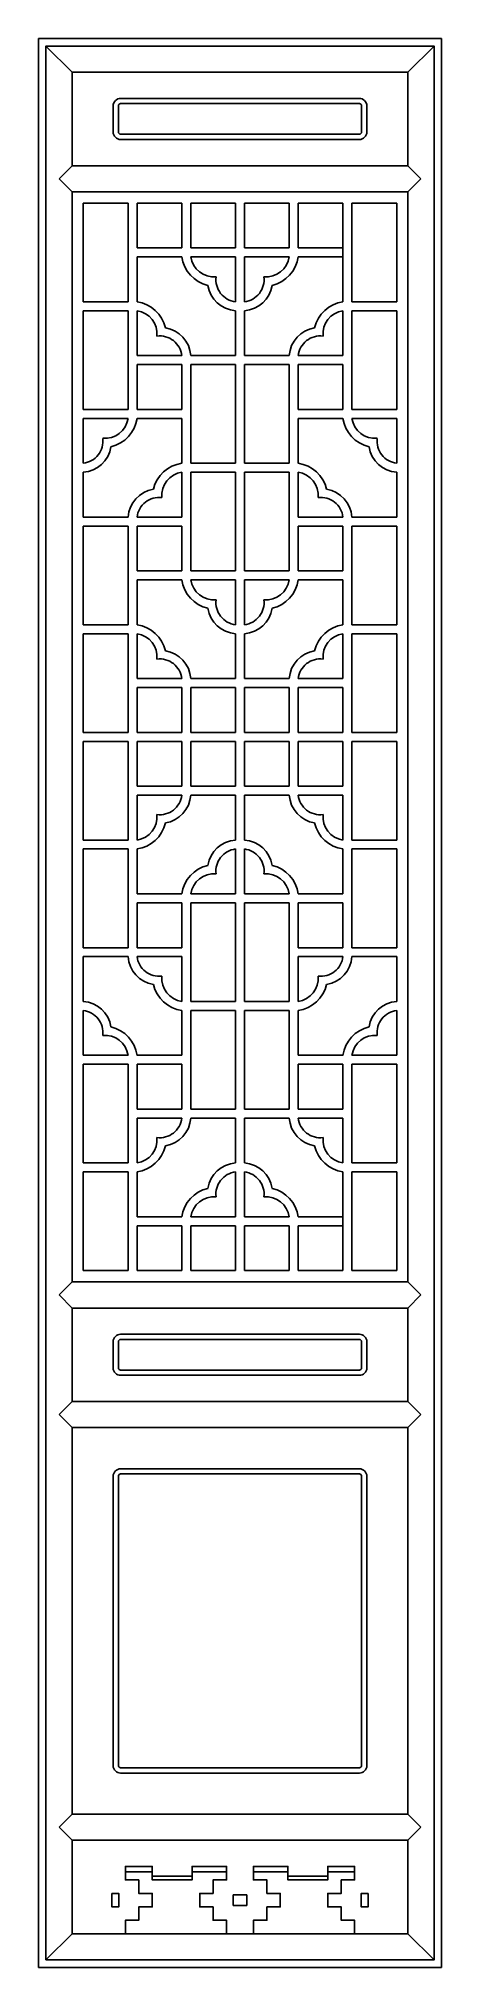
# Model space of a CAD drawing. Header units: metres. Extents: x 0 to 540, y 0 to 2580.
import ezdxf

# ---------------------------------------------------------------- set-up
doc = ezdxf.new("R2010")
doc.units = ezdxf.units.M
for name, color, linetype in [('3', 3, 'Continuous'), ('4', 4, 'Continuous'), ('7', 7, 'Continuous')]:
    doc.layers.add(name, color=color, linetype=linetype)

msp = doc.modelspace()

# ---------------------------------------------------------------- linework, layer by layer
at = {"layer": '3'}
for p, q in [((10, 2570), (45, 2535)), ((495, 2535), (530, 2570)), ((45, 2410), (27.5, 2392.5)), ((495, 2410), (512.5, 2392.5)), ((27.5, 2392.5), (45, 2375)), ((495, 2375), (512.5, 2392.5)), ((120, 2228), (120, 2360)), ((132, 2300), (132, 2360)), ((192, 2300), (192, 2360)), ((204, 2300), (204, 2360)), ((264, 2300), (264, 2360)), ((276, 2360), (276, 2300)), ((336, 2360), (336, 2300)), ((348, 2360), (348, 2300)), ((408, 2360), (408, 2228)), ((420, 2360), (420, 2228)), ((132, 2300), (192, 2300)), ((204, 2300), (264, 2300)), ((276, 2300), (336, 2300)), ((348, 2300), (408, 2300)), ((132, 2288), (192, 2288)), ((132, 2228), (132, 2288)), ((204, 2288), (264, 2288)), ((264, 2228), (264, 2288)), ((276, 2288), (336, 2288)), ((276, 2288), (276, 2228)), ((348, 2288), (408, 2288)), ((60, 2228), (120, 2228)), ((420, 2228), (480, 2228)), ((60, 2216), (120, 2216)), ((120, 2084), (120, 2216)), ((132, 2156), (132, 2216)), ((264, 2156), (264, 2216)), ((276, 2216), (276, 2156)), ((408, 2216), (408, 2156)), ((420, 2216), (420, 2084)), ((420, 2216), (480, 2216)), ((132, 2156), (192, 2156)), ((132, 2144), (192, 2144)), ((132, 2084), (132, 2144)), ((192, 2084), (192, 2144)), ((204, 2156), (264, 2156)), ((204, 2144), (264, 2144)), ((204, 2012), (204, 2144)), ((264, 2012), (264, 2144)), ((276, 2156), (336, 2156)), ((276, 2144), (336, 2144)), ((276, 2144), (276, 2012)), ((336, 2144), (336, 2012)), ((348, 2156), (408, 2156)), ((348, 2144), (408, 2144)), ((348, 2144), (348, 2084)), ((408, 2144), (408, 2084)), ((60, 2084), (120, 2084)), ((60, 2072), (120, 2072)), ((132, 2084), (192, 2084)), ((132, 2072), (192, 2072)), ((192, 2012), (192, 2072)), ((348, 2084), (408, 2084)), ((348, 2072), (408, 2072)), ((348, 2072), (348, 2012)), ((420, 2084), (480, 2084)), ((420, 2072), (480, 2072)), ((192, 1940), (192, 2000)), ((204, 2012), (264, 2012)), ((204, 1868), (204, 2000)), ((204, 2000), (264, 2000)), ((264, 1868), (264, 2000)), ((276, 2012), (336, 2012)), ((276, 2000), (276, 1868)), ((276, 2000), (336, 2000)), ((336, 2000), (336, 1868)), ((348, 2000), (348, 1940)), ((60, 1940), (120, 1940)), ((132, 1940), (192, 1940)), ((348, 1940), (408, 1940)), ((420, 1940), (480, 1940)), ((60, 1928), (120, 1928)), ((120, 1796), (120, 1928)), ((132, 1928), (192, 1928)), ((132, 1868), (132, 1928)), ((192, 1868), (192, 1928)), ((348, 1928), (408, 1928)), ((348, 1928), (348, 1868)), ((408, 1928), (408, 1868)), ((420, 1928), (480, 1928)), ((420, 1928), (420, 1796)), ((132, 1868), (192, 1868)), ((204, 1868), (264, 1868)), ((276, 1868), (336, 1868)), ((348, 1868), (408, 1868)), ((132, 1856), (192, 1856)), ((132, 1796), (132, 1856)), ((204, 1856), (264, 1856)), ((264, 1796), (264, 1856)), ((276, 1856), (336, 1856)), ((276, 1856), (276, 1796)), ((348, 1856), (408, 1856)), ((408, 1856), (408, 1796)), ((60, 1796), (120, 1796)), ((60, 1784), (120, 1784)), ((120, 1652), (120, 1784)), ((132, 1724), (132, 1784)), ((264, 1724), (264, 1784)), ((276, 1784), (276, 1724)), ((408, 1784), (408, 1724)), ((420, 1796), (480, 1796)), ((420, 1784), (420, 1652)), ((420, 1784), (480, 1784)), ((132, 1724), (192, 1724)), ((132, 1712), (192, 1712)), ((132, 1652), (132, 1712)), ((192, 1652), (192, 1712)), ((204, 1724), (264, 1724)), ((204, 1712), (264, 1712)), ((204, 1652), (204, 1712)), ((264, 1652), (264, 1712)), ((276, 1724), (336, 1724)), ((276, 1712), (276, 1652)), ((276, 1712), (336, 1712)), ((336, 1712), (336, 1652)), ((348, 1724), (408, 1724)), ((348, 1712), (408, 1712)), ((348, 1712), (348, 1652)), ((408, 1712), (408, 1652)), ((60, 1652), (120, 1652)), ((132, 1652), (192, 1652)), ((204, 1652), (264, 1652)), ((276, 1652), (336, 1652)), ((348, 1652), (408, 1652)), ((420, 1652), (480, 1652)), ((60, 1640), (120, 1640)), ((120, 1640), (120, 1508)), ((132, 1640), (192, 1640)), ((132, 1640), (132, 1580)), ((192, 1640), (192, 1580)), ((204, 1640), (264, 1640)), ((204, 1640), (204, 1580)), ((264, 1640), (264, 1580)), ((276, 1640), (336, 1640)), ((276, 1580), (276, 1640)), ((336, 1580), (336, 1640)), ((348, 1640), (408, 1640)), ((348, 1580), (348, 1640)), ((408, 1580), (408, 1640)), ((420, 1508), (420, 1640)), ((420, 1640), (480, 1640)), ((132, 1580), (192, 1580)), ((204, 1580), (264, 1580)), ((276, 1580), (336, 1580)), ((348, 1580), (408, 1580)), ((132, 1568), (132, 1508)), ((132, 1568), (192, 1568)), ((204, 1568), (264, 1568)), ((264, 1568), (264, 1508)), ((276, 1508), (276, 1568)), ((276, 1568), (336, 1568)), ((348, 1568), (408, 1568)), ((408, 1508), (408, 1568)), ((60, 1508), (120, 1508)), ((420, 1508), (480, 1508)), ((60, 1496), (120, 1496)), ((120, 1496), (120, 1364)), ((132, 1496), (132, 1436)), ((264, 1496), (264, 1436)), ((276, 1436), (276, 1496)), ((408, 1436), (408, 1496)), ((420, 1496), (480, 1496)), ((420, 1364), (420, 1496)), ((132, 1436), (192, 1436)), ((132, 1424), (192, 1424)), ((132, 1424), (132, 1364)), ((192, 1424), (192, 1364)), ((204, 1436), (264, 1436)), ((204, 1424), (204, 1292)), ((204, 1424), (264, 1424)), ((264, 1424), (264, 1292)), ((276, 1436), (336, 1436)), ((276, 1292), (276, 1424)), ((276, 1424), (336, 1424)), ((336, 1292), (336, 1424)), ((348, 1436), (408, 1436)), ((348, 1424), (408, 1424)), ((348, 1364), (348, 1424)), ((408, 1364), (408, 1424)), ((60, 1364), (120, 1364)), ((60, 1352), (120, 1352)), ((132, 1364), (192, 1364)), ((132, 1352), (192, 1352)), ((192, 1352), (192, 1292)), ((348, 1364), (408, 1364)), ((348, 1352), (408, 1352)), ((348, 1292), (348, 1352)), ((420, 1364), (480, 1364)), ((420, 1352), (480, 1352)), ((204, 1292), (264, 1292)), ((276, 1292), (336, 1292)), ((192, 1280), (192, 1220)), ((204, 1280), (264, 1280)), ((204, 1280), (204, 1148)), ((264, 1280), (264, 1148)), ((276, 1280), (336, 1280)), ((276, 1148), (276, 1280)), ((336, 1148), (336, 1280)), ((348, 1220), (348, 1280)), ((60, 1220), (120, 1220)), ((132, 1220), (192, 1220)), ((348, 1220), (408, 1220)), ((420, 1220), (480, 1220)), ((60, 1208), (120, 1208)), ((120, 1208), (120, 1076)), ((132, 1208), (192, 1208)), ((132, 1208), (132, 1148)), ((192, 1208), (192, 1148)), ((348, 1208), (408, 1208)), ((348, 1148), (348, 1208)), ((408, 1148), (408, 1208)), ((420, 1076), (420, 1208)), ((420, 1208), (480, 1208)), ((132, 1148), (192, 1148)), ((132, 1136), (192, 1136)), ((132, 1136), (132, 1076)), ((204, 1148), (264, 1148)), ((204, 1136), (264, 1136)), ((264, 1136), (264, 1076)), ((276, 1148), (336, 1148)), ((276, 1136), (336, 1136)), ((276, 1076), (276, 1136)), ((348, 1148), (408, 1148)), ((348, 1136), (408, 1136)), ((408, 1076), (408, 1136)), ((60, 1076), (120, 1076)), ((60, 1064), (120, 1064)), ((120, 1064), (120, 932)), ((132, 1064), (132, 1004)), ((264, 1064), (264, 1004)), ((276, 1004), (276, 1064)), ((408, 932), (408, 1064)), ((420, 1076), (480, 1076)), ((420, 932), (420, 1064)), ((420, 1064), (480, 1064)), ((132, 1004), (192, 1004)), ((132, 992), (192, 992)), ((132, 992), (132, 932)), ((192, 992), (192, 932)), ((204, 1004), (264, 1004)), ((204, 992), (204, 932)), ((204, 992), (264, 992)), ((264, 992), (264, 932)), ((276, 1004), (336, 1004)), ((276, 932), (276, 992)), ((276, 992), (336, 992)), ((336, 932), (336, 992)), ((348, 1004), (408, 1004)), ((348, 992), (408, 992)), ((348, 932), (348, 992)), ((27.5, 899.5), (45, 917)), ((495, 917), (512.5, 899.5)), ((45, 882), (27.5, 899.5)), ((495, 882), (512.5, 899.5)), ((27.5, 739.5), (45, 757)), ((495, 757), (512.5, 739.5)), ((45, 722), (27.5, 739.5)), ((495, 722), (512.5, 739.5)), ((27.5, 187.5), (45, 205)), ((45, 170), (27.5, 187.5)), ((495, 205), (512.5, 187.5)), ((495, 170), (512.5, 187.5)), ((116.43, 128), (152.43, 128)), ((152.43, 122), (205.84, 122)), ((252, 128), (205.84, 128)), ((288, 128), (334.16, 128)), ((387.57, 122), (334.16, 122)), ((423.57, 128), (387.57, 128)), ((10, 10), (45, 45)), ((495, 45), (530, 10))]:
    msp.add_line(p, q, dxfattribs=at)
for points in [[(10, 10), (530, 10), (530, 2570), (10, 2570)], [(98.43, 99), (107.43, 99), (107.43, 81), (98.43, 81)], [(261, 96.98), (279, 96.98), (279, 83.02), (261, 83.02)], [(441.57, 99), (432.57, 99), (432.57, 81), (441.57, 81)]]:
    msp.add_lwpolyline(points, close=True, dxfattribs=at)
for points in [[(110, 2445), (430, 2445, 0.41), (440, 2455), (440, 2490, 0.41), (430, 2500), (110, 2500, 0.41), (100, 2490), (100, 2455, 0.41)], [(110, 2452), (430, 2452, 0.41), (433, 2455), (433, 2490, 0.41), (430, 2493), (110, 2493, 0.41), (107, 2490), (107, 2455, 0.41)], [(110, 792), (430, 792, 0.41), (440, 802), (440, 837, 0.41), (430, 847), (110, 847, 0.41), (100, 837), (100, 802, 0.41)], [(110, 799), (430, 799, 0.41), (433, 802), (433, 837, 0.41), (430, 840), (110, 840, 0.41), (107, 837), (107, 802, 0.41)], [(110, 667), (430, 667, -0.41), (440, 657), (440, 270, -0.41), (430, 260), (110, 260, -0.41), (100, 270), (100, 657, -0.41)], [(110, 660), (430, 660, -0.41), (433, 657), (433, 270, -0.41), (430, 267), (110, 267, -0.41), (107, 270), (107, 657, -0.41)]]:
    msp.add_lwpolyline(points, format="xyb", close=True, dxfattribs=at)
for points in [[(116.43, 45), (116.43, 63), (134.43, 63), (134.43, 81), (152.43, 81), (152.43, 99), (134.43, 99), (134.43, 117), (116.43, 117), (116.43, 135), (152.43, 135), (152.43, 117), (205.84, 117), (205.84, 135), (252, 135), (252, 117), (234, 117), (234, 99), (216, 99), (216, 81), (234, 81), (234, 63), (252, 63), (252, 45)], [(423.57, 45), (423.57, 63), (405.57, 63), (405.57, 81), (387.57, 81), (387.57, 99), (405.57, 99), (405.57, 117), (423.57, 117), (423.57, 135), (387.57, 135), (387.57, 117), (334.16, 117), (334.16, 135), (288, 135), (288, 117), (306, 117), (306, 99), (324, 99), (324, 81), (306, 81), (306, 63), (288, 63), (288, 45)]]:
    msp.add_lwpolyline(points, dxfattribs=at)
for centre, radius, start, end in [((237.31, 2294.47), 45.77, 188.12, 256.81), ((235.2, 2292.72), 31.55, 188.6, 275.07), ((304.8, 2292.72), 31.55, 264.93, 351.4), ((302.69, 2294.47), 45.77, 283.19, 351.88), ((266.68, 2256.22), 40.31, 189.01, 266.19), ((267.49, 2257.53), 29.74, 172.75, 263.26), ((272.51, 2257.53), 29.74, 276.74, 7.25), ((273.32, 2256.22), 40.31, 273.81, 350.99), ((125.53, 2182.69), 45.77, 13.19, 81.88), ((414.47, 2182.69), 45.77, 98.12, 166.81), ((127.28, 2184.8), 31.55, 354.93, 81.4), ((163.78, 2153.32), 40.31, 3.81, 80.99), ((376.22, 2153.32), 40.31, 99.01, 176.19), ((412.72, 2184.8), 31.55, 98.6, 185.07), ((162.47, 2152.51), 29.74, 6.74, 97.25), ((377.53, 2152.51), 29.74, 82.75, 173.26), ((88.8, 2076.72), 31.55, 264.93, 351.4), ((86.69, 2078.47), 45.77, 283.19, 351.88), ((453.31, 2078.47), 45.77, 188.12, 256.81), ((451.2, 2076.72), 31.55, 188.6, 275.07), ((56.51, 2041.53), 29.74, 276.74, 7.25), ((483.49, 2041.53), 29.74, 172.75, 263.26), ((57.32, 2040.22), 40.31, 273.81, 350.99), ((482.68, 2040.22), 40.31, 189.01, 266.19), ((198.47, 1966.69), 45.77, 98.12, 166.81), ((196.72, 1968.8), 31.55, 98.6, 185.07), ((341.53, 1966.69), 45.77, 13.19, 81.88), ((343.28, 1968.8), 31.55, 354.93, 81.4), ((160.22, 1937.32), 40.31, 99.01, 176.19), ((161.53, 1936.51), 29.74, 82.75, 173.26), ((378.47, 1936.51), 29.74, 6.74, 97.25), ((379.78, 1937.32), 40.31, 3.81, 80.99), ((237.31, 1862.47), 45.77, 188.12, 256.81), ((235.2, 1860.72), 31.55, 188.6, 275.07), ((304.8, 1860.72), 31.55, 264.93, 351.4), ((302.69, 1862.47), 45.77, 283.19, 351.88), ((266.68, 1824.22), 40.31, 189.01, 266.19), ((267.49, 1825.53), 29.74, 172.75, 263.26), ((272.51, 1825.53), 29.74, 276.74, 7.25), ((273.32, 1824.22), 40.31, 273.81, 350.99), ((125.53, 1750.69), 45.77, 13.19, 81.88), ((127.28, 1752.8), 31.55, 354.93, 81.4), ((414.47, 1750.69), 45.77, 98.12, 166.81), ((412.72, 1752.8), 31.55, 98.6, 185.07), ((163.78, 1721.32), 40.31, 3.81, 80.99), ((376.22, 1721.32), 40.31, 99.01, 176.19), ((162.47, 1720.51), 29.74, 6.74, 97.25), ((377.53, 1720.51), 29.74, 82.75, 173.26), ((162.47, 1571.49), 29.74, 262.75, 353.26), ((163.78, 1570.68), 40.31, 279.01, 356.19), ((376.22, 1570.68), 40.31, 183.81, 260.99), ((377.53, 1571.49), 29.74, 186.74, 277.25), ((125.53, 1541.31), 45.77, 278.12, 346.81), ((127.28, 1539.2), 31.55, 278.6, 5.07), ((414.47, 1541.31), 45.77, 193.19, 261.88), ((412.72, 1539.2), 31.55, 174.93, 261.4), ((266.68, 1467.78), 40.31, 93.81, 170.99), ((273.32, 1467.78), 40.31, 9.01, 86.19), ((237.31, 1429.53), 45.77, 103.19, 171.88), ((267.49, 1466.47), 29.74, 96.74, 187.25), ((272.51, 1466.47), 29.74, 352.75, 83.26), ((302.69, 1429.53), 45.77, 8.12, 76.81), ((235.2, 1431.28), 31.55, 84.93, 171.4), ((304.8, 1431.28), 31.55, 8.6, 95.07), ((160.22, 1354.68), 40.31, 183.81, 260.99), ((161.53, 1355.49), 29.74, 186.74, 277.25), ((378.47, 1355.49), 29.74, 262.75, 353.26), ((379.78, 1354.68), 40.31, 279.01, 356.19), ((196.72, 1323.2), 31.55, 174.93, 261.4), ((343.28, 1323.2), 31.55, 278.6, 5.07), ((57.32, 1251.78), 40.31, 9.01, 86.19), ((198.47, 1325.31), 45.77, 193.19, 261.88), ((341.53, 1325.31), 45.77, 278.12, 346.81), ((482.68, 1251.78), 40.31, 93.81, 170.99), ((56.51, 1250.47), 29.74, 352.75, 83.26), ((483.49, 1250.47), 29.74, 96.74, 187.25), ((88.8, 1215.28), 31.55, 8.6, 95.07), ((86.69, 1213.53), 45.77, 8.12, 76.81), ((453.31, 1213.53), 45.77, 103.19, 171.88), ((451.2, 1215.28), 31.55, 84.93, 171.4), ((162.47, 1139.49), 29.74, 262.75, 353.26), ((163.78, 1138.68), 40.31, 279.01, 356.19), ((376.22, 1138.68), 40.31, 183.81, 260.99), ((377.53, 1139.49), 29.74, 186.74, 277.25), ((127.28, 1107.2), 31.55, 278.6, 5.07), ((412.72, 1107.2), 31.55, 174.93, 261.4), ((125.53, 1109.31), 45.77, 278.12, 346.81), ((414.47, 1109.31), 45.77, 193.19, 261.88), ((266.68, 1035.78), 40.31, 93.81, 170.99), ((267.49, 1034.47), 29.74, 96.74, 187.25), ((273.32, 1035.78), 40.31, 9.01, 86.19), ((272.51, 1034.47), 29.74, 352.75, 83.26), ((237.31, 997.53), 45.77, 103.19, 171.88), ((302.69, 997.53), 45.77, 8.12, 76.81), ((235.2, 999.28), 31.55, 84.93, 171.4), ((304.8, 999.28), 31.55, 8.6, 95.07)]:
    msp.add_arc(centre, radius, start, end, dxfattribs=at)
at = {"layer": '4'}
msp.add_lwpolyline([(0, 0), (540, 0), (540, 2580), (0, 2580)], close=True, dxfattribs=at)
at = {"layer": '7'}
for p, q in [((495, 2535), (45, 2535)), ((45, 2535), (45, 2410)), ((495, 2535), (495, 2410)), ((45, 2410), (495, 2410)), ((45, 2375), (45, 917)), ((45, 2375), (495, 2375)), ((495, 917), (495, 2375)), ((60, 2360), (60, 2228)), ((60, 2360), (120, 2360)), ((132, 2360), (192, 2360)), ((204, 2360), (264, 2360)), ((276, 2360), (336, 2360)), ((348, 2360), (408, 2360)), ((420, 2360), (480, 2360)), ((480, 2228), (480, 2360)), ((60, 2216), (60, 2084)), ((480, 2084), (480, 2216)), ((60, 2072), (60, 2012)), ((480, 2012), (480, 2072)), ((60, 2000), (60, 1940)), ((480, 1940), (480, 2000)), ((60, 1928), (60, 1796)), ((480, 1796), (480, 1928)), ((60, 1784), (60, 1652)), ((480, 1652), (480, 1784)), ((60, 1640), (60, 1508)), ((480, 1508), (480, 1640)), ((60, 1496), (60, 1364)), ((480, 1364), (480, 1496)), ((60, 1352), (60, 1292)), ((480, 1292), (480, 1352)), ((60, 1280), (60, 1220)), ((480, 1220), (480, 1280)), ((60, 1208), (60, 1076)), ((480, 1076), (480, 1208)), ((60, 1064), (60, 932)), ((480, 932), (480, 1064)), ((60, 932), (120, 932)), ((132, 932), (192, 932)), ((204, 932), (264, 932)), ((276, 932), (336, 932)), ((348, 932), (408, 932)), ((420, 932), (480, 932)), ((45, 917), (495, 917)), ((45, 882), (495, 882)), ((45, 882), (45, 757)), ((495, 757), (495, 882)), ((45, 757), (495, 757)), ((45, 722), (45, 205)), ((45, 722), (495, 722)), ((495, 205), (495, 722)), ((45, 205), (495, 205)), ((45, 170), (495, 170)), ((45, 170), (45, 45)), ((495, 45), (495, 170)), ((45, 45), (495, 45))]:
    msp.add_line(p, q, dxfattribs=at)

doc.saveas('drawing.dxf')
